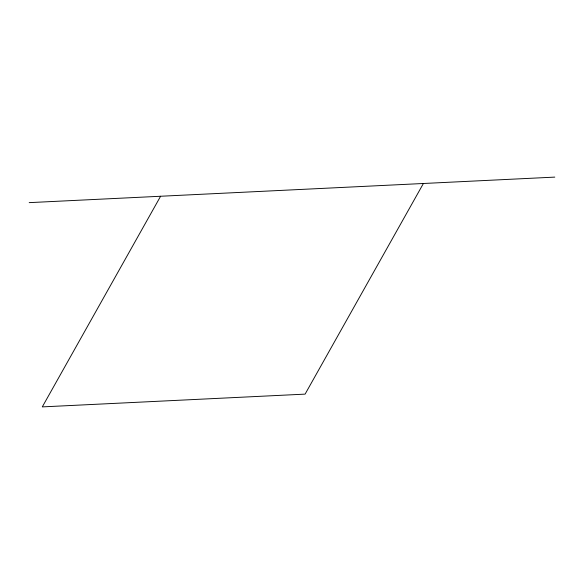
<?xml version="1.0" encoding="UTF-8"?>
<svg xmlns="http://www.w3.org/2000/svg" width="584" height="584" viewBox="0 0 584 584"><rect width="100%" height="100%" fill="white"/><g stroke="black" fill="none" stroke-linecap="round" stroke-linejoin="round"><path stroke-width="0.88" d="M160.6 196.253L42.296 406.887L305.096 394.127L423.4 183.493M29.2 202.633L554.8 177.113"/></g></svg>
